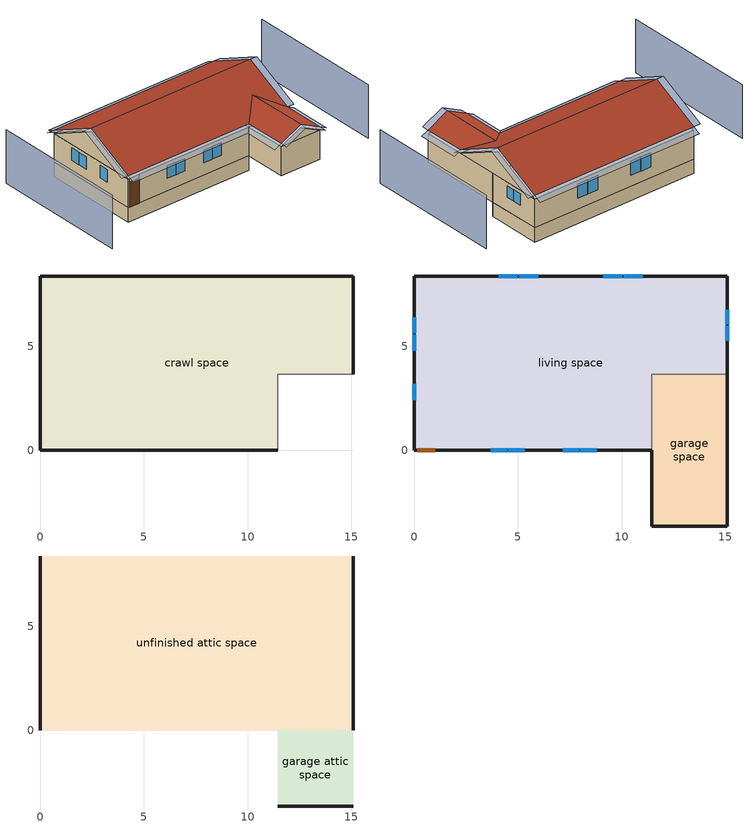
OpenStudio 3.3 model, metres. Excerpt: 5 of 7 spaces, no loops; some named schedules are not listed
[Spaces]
crawl space
 floor foundation (FloorFndGrndCS): 0,0 0,8.39 15.1,8.39 15.1,3.66 11.45,3.66 11.45,0 z-1.22
 wall foundation (WallFndGrndCS): 15.1,3.66 15.1,8.39 0,8.39 0,0 11.45,0 z-1.22:0
 wall adiabatic (WallFndGrndCS): 11.45,0 11.45,3.66 15.1,3.66 z-1.22:0
garage space
 floor foundation (FloorFndGrndUnfinSlab): 11.45,-3.66 11.45,3.66 15.1,3.66 15.1,-3.66 z0
 wall outside (WallExtUninsUnfin): 11.45,0 11.45,-3.66 15.1,-3.66 15.1,3.66 z0:2.44
 wall to living space (WallIntFinInsUnfin Reversed): 15.1,3.66 11.45,3.66 11.45,0 z0:2.44
living space
 floor to crawl space (FloorCSInsFin Reversed): 0,0 0,8.39 15.1,8.39 15.1,3.66 11.45,3.66 11.45,0 z0
 wall outside (WallExtInsFin): 15.1,3.66 15.1,8.39 0,8.39 0,0 0.13,0 1.05,0 11.45,0 z0:2.44
 window (WindowConstruction): 3.69,0 4.48,0 / 4.54,0 5.34,0 / 7.16,0 7.95,0 / 8.01,0 8.8,0 z1.08:2.13; 11.01,8.39 10.1,8.39 / 10.04,8.39 9.13,8.39 / 5.98,8.39 5.06,8.39 / 5,8.39 4.09,8.39 z0.92:2.13; 0,6.41 0,5.62 / 0,5.56 0,4.78 / 0,3.19 0,2.41 z1.09:2.13; 15.1,5.27 15.1,5.99 / 15.1,6.05 15.1,6.78 z1.17:2.13
 door (Door): 0.15,0 1.02,0 z0:2.13
unfinished attic space
 floor to garage space (FloorUnfinUninsUnfin): 15.1,3.66 15.1,0 11.45,0 11.45,3.66 z2.44
 floor to living space (FloorFinInsUnfinAttic): 15.1,8.39 15.1,3.66 11.45,3.66 11.45,0 0,0 0,8.39 z2.44
 wall outside (WallExtUninsUnfin): 0,4.2,4.54 0,8.39,2.44 0,0,2.44; 15.1,4.2,4.54 15.1,0,2.44 15.1,8.39,2.44
 roof outside (RoofUnfinInsExt): 0,4.2,4.84 15.1,4.2,4.84 15.1,8.39,2.74 0,8.39,2.74; 15.1,4.2,4.84 0,4.2,4.84 0,0,2.74 11.45,0,2.74 13.27,1.83,3.66 15.1,0,2.74
garage attic space
 floor to garage space (FloorUnfinUninsUnfin): 11.45,-3.66 11.45,0 15.1,0 15.1,-3.66 z2.44
 wall outside (WallExtUninsUnfin): 11.45,-3.66,2.44 15.1,-3.66,2.44 13.27,-3.66,3.35
 roof outside (RoofUnfinUninsExt 1): 11.45,0,2.74 11.45,-3.66,2.74 13.27,-3.66,3.66 13.27,1.83,3.66; 15.1,0,2.74 13.27,1.83,3.66 13.27,-3.66,3.66 15.1,-3.66,2.74
shading: -4.57,8.39 -4.57,-3.66 / 19.67,-3.66 19.67,8.39 z0:4.54; 15.1,6.05 15.1,6.78 / 15.1,5.27 15.1,5.99 z1.17:2.13; 0,5.56 0,4.78 / 0,6.41 0,5.62 / 0,3.19 0,2.41 z1.09:2.13; 5,8.39 4.09,8.39 / 5.98,8.39 5.06,8.39 / 10.04,8.39 9.13,8.39 / 11.01,8.39 10.1,8.39 z0.92:2.13; 3.69,0 4.48,0 / 4.54,0 5.34,0 / 7.16,0 7.95,0 / 8.01,0 8.8,0 z1.08:2.13; 15.71,-3.66,2.44 15.71,0,2.44 15.1,0,2.74 15.1,-3.66,2.74; 13.27,-4.27,3.66 15.1,-4.27,2.74 15.1,-3.66,2.74 13.27,-3.66,3.66; 10.84,0,2.44 10.84,-3.66,2.44 11.45,-3.66,2.74 11.45,0,2.74; 11.45,-4.27,2.74 13.27,-4.27,3.66 13.27,-3.66,3.66 11.45,-3.66,2.74; -0.61,8.39,2.74 -0.61,4.2,4.84 0,4.2,4.84 0,8.39,2.74; 15.71,4.2,4.84 15.71,8.39,2.74 15.1,8.39,2.74 15.1,4.2,4.84; 15.1,9,2.44 0,9,2.44 0,8.39,2.74 15.1,8.39,2.74; 15.71,0,2.74 15.71,4.2,4.84 15.1,4.2,4.84 15.1,0,2.74; -0.61,4.2,4.84 -0.61,0,2.74 0,0,2.74 0,4.2,4.84; 0,-0.61,2.44 11.45,-0.61,2.44 11.45,0,2.74 0,0,2.74
[Building]
Building 1: North Axis {deg}=315; Standards Number of Stories=1; Standards Number of Above Ground Stories=1; Standards Building Type=singlefamilydetached; Standards Number of Living Units=1
[Site]
Denver-Aurora-Buckley AFB: Latitude {deg}=39.72; Longitude {deg}=-104.75; Time Zone {hr}=-7; Elevation {m}=1726; Terrain=Suburbs
[ClimateZones]
Climate Zone Institution Name 1=Building America; Climate Zone Document Year 1=0; Climate Zone Value 1=Cold; Climate Zone Institution Name 2=ASHRAE; Climate Zone Document Name 2=ANSI/ASHRAE Standard 169; Climate Zone Document Year 2=2006; Climate Zone Institution Name 3=CEC; Climate Zone Document Name 3=California Climate Zone Descriptions; Climate Zone Document Year 3=1995
[Site:WaterMainsTemperature]
Calculation Method=Correlation; Annual Average Outdoor Air Temperature {C}=9.93506; Maximum Difference In Monthly Average Outdoor Air Temperatures {deltaC}=27.6077
[Site:GroundTemperature:Deep]
9.93506, 9.93506, 9.93506, 9.93506, 9.93506, 9.93506, 9.93506, 9.93506, 9.93506, 9.93506, 9.93506, 9.93506
[Material] Roughness=Rough
Name | Thickness {m} | Conductivity {W/m-K} | Density {kg/m3} | Specific Heat {J/kg-K} | Thermal Absorptance | Solar Absorptance | Visible Absorptance
Drywall 0.5 in. | 0.0127 | 0.160291 | 801 | 837.4 | 0.9 | 0.5 | 0.1
FloorUATrussandIns | 0.0889 | 0.0555643 | 50.7834 | 1165.1 | 0.9 | 0.5 | 0.9
FloorUAAdditionalCeilingIns | 0.266954 | 0.0531827 | 16.02 | 1046.75
Asphalt Shingles, Medium | 0.009525 | 0.162714 | 1121.4 | 1465.45 | 0.91 | 0.85 | 0.85
RoofSheathing | 0.01905 | 0.115458 | 512.64 | 1214.23 | 0.82 | 0.3 | 0.3
RoofUARoofIns | 0.18415 | 8.02397 | 37.0049 | 1207.88 | 0.91 | 0.85 | 0.91
RoofStudAndAirRoof | 0.0889 | 4.72679 | 37.0049 | 1207.88 | 0.91 | 0.85 | 0.91
Wood, Medium/Dark | 0.0254 | 0.102417 | 544.68 | 1172.36 | 0.92 | 0.75 | 0.75
WallSheathing | 0.0127 | 0.115458 | 512.64 | 1214.23 | 0.82 | 0.3 | 0.3
WallCMU | 0.1524 | 0.510944 | 1001.12 | 852.065 | 0.92 | 0.75 | 0.92
WallFurring | 0.0508 | 0.0453207 | 110.334 | 1154.52 | 0.92 | 0.75 | 0.92
WallCMU 1 | 0.1524 | 0.513384 | 1001.12 | 852.065 | 0.82 | 0.3 | 0.82
WallFurring 1 | 0.0508 | 0.0455371 | 110.334 | 1154.52 | 0.82 | 0.3 | 0.82
WallStudAndCavity | 0.0889 | 0.384544 | 83.0341 | 1211.67 | 0.92 | 0.75 | 0.92
WallStudAndCavity 1 | 0.0889 | 0.397942 | 83.0341 | 1211.67 | 0.82 | 0.3 | 0.3
res furniture material garage space | 0.1524 | 0.115458 | 640.8 | 1214.23 | 0.9 | 0.6 | 0.1
Concrete 8.0 in.; FootingMaterial | 0.2032 | 1.803125 | 2242.8 | 837.4 | 0.9
Concrete 4.0 in. | 0.1016 | 1.803125 | 2242.8 | 837.4 | 0.9
FloorIns | 0.23495 | 2.59817 | 67.691 | 1210.98 | 0.82 | 0.3 | 0.3
Wood Floor | 0.015875 | 0.115458 | 544.68 | 1214.23
Floor Covering | 0.0127 | 0.0433444 | 54.468 | 1339.84 | 0.9 | 0.9
FloorFinStudAndAirFloor | 0.1397 | 0.606274 | 67.691 | 1210.98 | 0.82 | 0.3 | 0.3
DoorMaterial | 0.04445 | 0.0612267 | 512.64 | 1214.23 | 0.82 | 0.3 | 0.3
[Construction]
FloorFinInsUnfinAttic: Drywall 0.5 in., FloorUATrussandIns, FloorUAAdditionalCeilingIns
RoofUnfinInsExt: Asphalt Shingles, Medium, RoofSheathing, RoofUARoofIns
RoofUnfinUninsExt 1: Asphalt Shingles, Medium, RoofSheathing, RoofStudAndAirRoof
WallExtInsFin: Wood, Medium/Dark, WallSheathing, WallCMU, WallFurring, Drywall 0.5 in.
WallIntFinInsUnfin Reversed: WallFurring 1, WallCMU 1, WallSheathing
WallExtUninsUnfin: Wood, Medium/Dark, WallSheathing, WallStudAndCavity
WallIntFinUninsFin: WallStudAndCavity 1, Drywall 0.5 in.
res furniture construction garage space; res furniture construction living space: res furniture material garage space
WallFndGrndCS: Concrete 8.0 in.
FloorFndGrndCS; FloorFndGrndUnfinSlab: Concrete 4.0 in.
FloorCSInsFin Reversed: Floor Covering, Wood Floor, RoofSheathing, FloorIns
FootingConstruction: FootingMaterial
FloorUnfinUninsUnfin: FloorFinStudAndAirFloor, RoofSheathing
WindowConstruction: WindowMaterial
Door: DoorMaterial
[WindowMaterial:SimpleGlazingSystem]
WindowMaterial: U-Factor {W/m2-K}=2.15764; Solar Heat Gain Coefficient=0.44
[ThermalZone] Use Ideal Air Loads=No
living zone: Thermostat=living zone temperature setpoint
garage zone; unfinished attic zone; crawl zone: 
res ds res fur gas asys ret air zone; res ds res ac asys ret air zone: Volume {m3}=0.25
[Sizing:Zone] Zone Cooling Design Supply Air Temperature Input Method=SupplyAirTemperature; Zone Cooling Design Supply Air Temperature {C}=14; Zone Cooling Design Supply Air Temperature Difference {deltaC}=11.11; Zone Heating Design Supply Air Temperature Input Method=SupplyAirTemperature; Zone Heating Design Supply Air Temperature {C}=40; Zone Heating Design Supply Air Temperature Difference {deltaC}=11.11; Zone Cooling Design Supply Air Humidity Ratio {kg-H2O/kg-air}=0.0085; Zone Heating Design Supply Air Humidity Ratio {kg-H2O/kg-air}=0.008; Cooling Design Air Flow Method=DesignDay; Heating Design Air Flow Method=DesignDay; Account for Dedicated Outdoor Air System=No; Dedicated Outdoor Air System Control Strategy=NeutralSupplyAir; Dedicated Outdoor Air Low Setpoint Temperature for Design {C}=autosize; Dedicated Outdoor Air High Setpoint Temperature for Design {C}=autosize
garage zone; unfinished attic zone; crawl zone; res ds res fur gas asys ret air zone; res ds res ac asys ret air zone
[Space]
Name | Space Type | Thermal Zone | Building Unit
garage space | Space Type 1 | garage zone
living space | Space Type 2 | living zone | unit 1
unfinished attic space | Space Type 3 | unfinished attic zone
crawl space | Space Type 4 | crawl zone
garage attic space | Space Type 5 | garage zone
res ds res fur gas asys ret air space |  | res ds res fur gas asys ret air zone
res ds res ac asys ret air space |  | res ds res ac asys ret air zone
[SpaceType]
Name | Standards Space Type
Space Type 1 | garage
Space Type 2 | living
Space Type 3 | unfinished attic
Space Type 4 | crawlspace
Space Type 5 | garage attic
[BuildingUnit]
unit 1: Building Unit Type=Residential
[External:File]
schedules.csv: File=schedules.csv
[People:Definition]
res occupants|living space: Number of People Calculation Method=People; Number of People {people}=1; Fraction Radiant=0.319734; Sensible Heat Fraction=0.573; Carbon Dioxide Generation Rate {m3/s-W}=0; Enable ASHRAE 55 Comfort Warnings=No; Mean Radiant Temperature Calculation Type=ZoneAveraged
[People]
res occupants|living space: People Definition=res occupants|living space; Space or SpaceType=living space; Number of People Schedule=occupants; Activity Level Schedule=res occupants activity schedule; Multiplier=1
[InternalMass:Definition] Design Level Calculation Method=SurfaceArea
Name | Construction | Surface Area {m2}
living space Partition | WallIntFinUninsFin | 113.342
res furniture mass garage space | res furniture construction garage space | 2.67561
res furniture mass living space | res furniture construction living space | 45.3367
[InternalMass] Multiplier=1
Name | Internal Mass Definition | Space or SpaceType
living space Partition | living space Partition | living space
res furniture mass garage space | res furniture mass garage space | garage space
res furniture mass living space | res furniture mass living space | living space
[Foundation:Kiva] Wall Height Above Grade {m}=0.2032; Wall Depth Below Slab {m}=0.2032
Name | Footing Wall Construction
Foundation Kiva 1
Foundation Kiva 2 | FootingConstruction
[Foundation:Kiva:Settings]
Soil Conductivity {W/m-K}=1.731; Soil Density {kg/m3}=1842.3; Soil Specific Heat {J/kg-K}=418.7; Ground Solar Absorptivity=0.9; Ground Thermal Absorptivity=0.9; Ground Surface Roughness {m}=0.03; Far-Field Width {m}=40; Deep-Ground Boundary Condition=ZeroFlux; Deep-Ground Depth {m}=40; Minimum Cell Dimension {m}=0.02; Maximum Cell Growth Coefficient=1.5; Simulation Timestep=Hourly
[SurfaceProperty:ExposedFoundationPerimeter] Exposed Perimeter Calculation Method=TotalExposedPerimeter
Name | Total Exposed Perimeter {m}
Surface 20 | 39.6714
Surface 1 | 14.6304
[WaterUse:Equipment:Definition]
Name | Peak Flow Rate {m3/s} | Target Temperature Schedule
res shower | 0.000105491 | fixtures temperature schedule
res sink | 5.68398e-05 | fixtures temperature schedule
res bath | 0.000283415 | fixtures temperature schedule
res shower dist; res sink dist; res bath dist | 0 | fixtures temperature schedule
res cw | 2.42358e-05 | res cw temperature schedule
res dw | 1.13999e-05 | res dw temperature schedule
[WaterUse:Equipment] Space=living space
Name | Water Use Equipment Definition | Flow Rate Fraction Schedule
res shower | res shower | showers
res sink | res sink | sinks
res bath | res bath | baths
res shower dist | res shower dist | showers
res sink dist | res sink dist | sinks
res bath dist | res bath dist | baths
res cw | res cw | clothes_washer
res dw | res dw | dishwasher
[OtherEquipment:Definition] Design Level Calculation Method=EquipmentLevel
Name | Design Level {W} | Fraction Latent | Fraction Radiant | Fraction Lost
res shower | 3032.74 | 0.486891 | 0 | 0
res sink | 570.38 | 0.311263 | 0 | 0
res bath | 4176.03 | 0 | 0 | 0
res hot water distribution | 4162.62 | 0 | 0 | 0
res cd gas | 7514.49 | 0.05 | 0.06 | 0.85
res ds res fur gas asys SupSLkToLvEq; res ds res fur gas asys SupLatLkToLvEq; res ds res fur gas asys SupDCnToLvEq; res ds res fur gas asys SupDCnToAhEq; res ds res fur gas asys RetDCnToPlEq; res ds res fur gas asys RetDCnToAhEquip; res ds res fur gas asys SupSLkToAhEq; res ds res fur gas asys SupLatLkToAhEq; res ds res fur gas asys RetSLkEq; res ds res fur gas asys RetLatLkEq; res ds res ac asys SupSLkToLvEq; res ds res ac asys SupLatLkToLvEq; res ds res ac asys SupDCnToLvEq; res ds res ac asys SupDCnToAhEq; res ds res ac asys RetDCnToPlEq; res ds res ac asys RetDCnToAhEquip; res ds res ac asys SupSLkToAhEq; res ds res ac asys SupLatLkToAhEq; res ds res ac asys RetSLkEq; res ds res ac asys RetLatLkEq | 0
[OtherEquipment]
Name | Other Equipment Definition | Space or SpaceType | Schedule | Fuel Type
res shower | res shower | living space | showers
res sink | res sink | living space | sinks
res bath | res bath | living space | baths
res hot water distribution | res hot water distribution | living space | showers
res cd gas | res cd gas | living space | clothes_dryer | NaturalGas
res ds res fur gas asys SupSLkToLvEq | res ds res fur gas asys SupSLkToLvEq | living space | Always On Discrete | None
res ds res fur gas asys SupLatLkToLvEq | res ds res fur gas asys SupLatLkToLvEq | living space | Always On Discrete | None
res ds res fur gas asys SupDCnToLvEq | res ds res fur gas asys SupDCnToLvEq | living space | Always On Discrete | None
res ds res fur gas asys SupDCnToAhEq | res ds res fur gas asys SupDCnToAhEq | crawl space | Always On Discrete | None
res ds res fur gas asys RetDCnToPlEq | res ds res fur gas asys RetDCnToPlEq | res ds res fur gas asys ret air space | Always On Discrete | None
res ds res fur gas asys RetDCnToAhEquip | res ds res fur gas asys RetDCnToAhEquip | crawl space | Always On Discrete | None
res ds res fur gas asys SupSLkToAhEq | res ds res fur gas asys SupSLkToAhEq | crawl space | Always On Discrete | None
res ds res fur gas asys SupLatLkToAhEq | res ds res fur gas asys SupLatLkToAhEq | crawl space | Always On Discrete | None
res ds res fur gas asys RetSLkEq | res ds res fur gas asys RetSLkEq | res ds res fur gas asys ret air space | Always On Discrete | None
res ds res fur gas asys RetLatLkEq | res ds res fur gas asys RetLatLkEq | res ds res fur gas asys ret air space | Always On Discrete | None
res ds res ac asys SupSLkToLvEq | res ds res ac asys SupSLkToLvEq | living space | Always On Discrete | None
res ds res ac asys SupLatLkToLvEq | res ds res ac asys SupLatLkToLvEq | living space | Always On Discrete | None
res ds res ac asys SupDCnToLvEq | res ds res ac asys SupDCnToLvEq | living space | Always On Discrete | None
res ds res ac asys SupDCnToAhEq | res ds res ac asys SupDCnToAhEq | crawl space | Always On Discrete | None
res ds res ac asys RetDCnToPlEq | res ds res ac asys RetDCnToPlEq | res ds res ac asys ret air space | Always On Discrete | None
res ds res ac asys RetDCnToAhEquip | res ds res ac asys RetDCnToAhEquip | crawl space | Always On Discrete | None
res ds res ac asys SupSLkToAhEq | res ds res ac asys SupSLkToAhEq | crawl space | Always On Discrete | None
res ds res ac asys SupLatLkToAhEq | res ds res ac asys SupLatLkToAhEq | crawl space | Always On Discrete | None
res ds res ac asys RetSLkEq | res ds res ac asys RetSLkEq | res ds res ac asys ret air space | Always On Discrete | None
res ds res ac asys RetLatLkEq | res ds res ac asys RetLatLkEq | res ds res ac asys ret air space | Always On Discrete | None
[EnergyManagementSystem:Sensor]
Name | Output Variable or Output Meter Index Key | Output Variable or Output Meter
res_shower_vol | res shower | Water Use Equipment Hot Water Volume
res_shower_mixsp | fixtures temperature schedule | Schedule Value
res_nv_pb_s |  | Site Outdoor Air Barometric Pressure
res_af_vw_s |  | Site Wind Speed
res_nv_wt_s |  | Site Outdoor Air Humidity Ratio
res_nv_1_nva_s | res nv_1 avail schedule | Schedule Value
res_nv_1_sp_s | res nv_1 temp schedule | Schedule Value
res_ds_res_fur_gas_asys_ah_mfr_s | Node 26 | System Node Mass Flow Rate
res_ds_res_fur_gas_asys_ah_vfr_s | Node 26 | System Node Current Density Volume Flow Rate
res_ds_res_fur_gas_asys_ah_tt_s | Node 26 | System Node Temperature
res_ds_res_fur_gas_asys_ra_t_s | Node 29 | System Node Temperature
res_ds_res_fur_gas_asys_ah_wt_s | Node 26 | System Node Humidity Ratio
res_ds_res_fur_gas_asys_ra_w_s | Node 29 | System Node Humidity Ratio
res_ds_res_fur_gas_asys_ah_t_s; res_ds_res_ac_asys_ah_t_s | crawl zone | Zone Air Temperature
res_ds_res_fur_gas_asys_ah_w_s; res_ds_res_ac_asys_ah_w_s | crawl zone | Zone Mean Air Humidity Ratio
res_ds_res_ac_asys_ah_mfr_s | Node 19 | System Node Mass Flow Rate
res_ds_res_ac_asys_ah_vfr_s | Node 19 | System Node Current Density Volume Flow Rate
res_ds_res_ac_asys_ah_tt_s | Node 19 | System Node Temperature
res_ds_res_ac_asys_ra_t_s | Node 22 | System Node Temperature
res_ds_res_ac_asys_ah_wt_s | Node 19 | System Node Humidity Ratio
res_ds_res_ac_asys_ra_w_s | Node 22 | System Node Humidity Ratio
res_infil_1_range_sch_s | res mv_1 range exhaust schedule | Schedule Value
res_infil_1_bath_sch_s | res mv_1 bath exhaust schedule | Schedule Value
res_infil_1_dryer_sch_s | clothes_dryer_exhaust | Schedule Value
res_infil_1_wh_sch_s | Always On Discrete | Schedule Value
[EnergyManagementSystem:Program]
res_shower_sag: If res_shower_vol > 0; Set ShowerTime=SystemTimeStep; Else; Set ShowerTime=0; EndIf; If (res_shower_vol > 0) && (res_shower_mixsp > res_shower_tout); Set ShowerSag=SystemTimeStep; Set ShowerE=res_shower_vol*4141170*(res_shower_mixsp-res_shower_tout); Else; Set ShowerSag=0; Set ShowerE=0; EndIf
res_nv_1_program: Set Tdiff = res_af_1_tin_s-res_af_1_tt_s; Set dT = (@Abs Tdiff); Set pt = (@RhFnTdbWPb res_af_1_tt_s res_nv_wt_s res_nv_pb_s); Set NVA = 4596.833461283603; Set Cs = 8.963020389461627e-05; Set Cw = 6.158219665777789e-05; Set MNV = 1.5354023485439978; Set MHR = 0.0115; Set MRH = 0.7; Set temp1 = (res_nv_1_nva_s*NVA); Set SGNV = temp1*((((Cs*dT)+(Cw*(res_af_vw_s^2)))^0.5)/1000); If (res_nv_wt_s<MHR) && (pt<MRH) && (res_af_1_tin_s>res_nv_1_sp_s); Set temp2 = (res_af_1_tin_s-res_nv_1_sp_s); Set NVadj1 = temp2/(res_af_1_tin_s-res_af_1_tt_s); Set NVadj2 = (@Min NVadj1 1); Set NVadj3 = (@Max NVadj2 0); Set NVadj = SGNV*NVadj3; Set res_nv_1_flow_act = (@Min NVadj MNV); Else; Set res_nv_1_flow_act = 0; EndIf
res_ds_res_fur_gas_asys_program: Set res_ds_res_fur_gas_asys_AhMfr = res_ds_res_fur_gas_asys_ah_mfr_s; Set res_ds_res_fur_gas_asys_FanRtf = res_ds_res_fur_gas_asys_fan_rtf_s; Set res_ds_res_fur_gas_asys_AhVfr = res_ds_res_fur_gas_asys_ah_vfr_s; Set res_ds_res_fur_gas_asys_AhTt = res_ds_res_fur_gas_asys_ah_tt_s; Set res_ds_res_fur_gas_asys_AhWt = res_ds_res_fur_gas_asys_ah_wt_s; Set res_ds_res_fur_gas_asys_RaT = res_ds_res_fur_gas_asys_ra_t_s; Set res_ds_res_fur_gas_asys_RaW = res_ds_res_fur_gas_asys_ra_w_s; Set res_ds_res_fur_gas_asys_AhT = res_ds_res_fur_gas_asys_ah_t_s; Set res_ds_res_fur_gas_asys_AhW = res_ds_res_fur_gas_asys_ah_w_s; Run res_ds_res_fur_gas_asys_lk_subrout; Set res_ds_res_fur_gas_asys_SupSLkToLvEq_act = res_ds_res_fur_gas_asys_SupSLkToLv; Set res_ds_res_fur_gas_asys_SupLatLkToLvEq_act = res_ds_res_fur_gas_asys_SupLatLkToLv; Set res_ds_res_fur_gas_asys_SupDCnToLvEq_act = res_ds_res_fur_gas_asys_SupDCnToLv; Set res_ds_res_fur_gas_asys_SupDCnToAhEq_act = res_ds_res_fur_gas_asys_SupDCnToAh; Set res_ds_res_fur_gas_asys_SupSLkToAhEq_act = res_ds_res_fur_gas_asys_SupSLkToAh; Set res_ds_res_fur_gas_asys_SupLatLkToAhEq_act = res_ds_res_fur_gas_asys_SupLatLkToAh; Set res_ds_res_fur_gas_asys_RetSLkEq_act = res_ds_res_fur_gas_asys_RetSLk; Set res_ds_res_fur_gas_asys_RetLatLkEq_act = res_ds_res_fur_gas_asys_RetLatLk; Set res_ds_res_fur_gas_asys_RetDCnToPlEq_act = res_ds_res_fur_gas_asys_RetDCnToPl; Set res_ds_res_fur_gas_asys_RetDCnToAhEquip_act = res_ds_res_fur_gas_asys_RetDCnToAh; Set res_ds_res_fur_gas_asys_AhToLivMix_act = res_ds_res_fur_gas_asys_AhToLiv; Set res_ds_res_fur_gas_asys_LivToAhMix_act = res_ds_res_fur_gas_asys_LivToAh
res_ds_res_ac_asys_program: Set res_ds_res_ac_asys_AhMfr = res_ds_res_ac_asys_ah_mfr_s; Set res_ds_res_ac_asys_FanRtf = res_ds_res_ac_asys_fan_rtf_s; Set res_ds_res_ac_asys_AhVfr = res_ds_res_ac_asys_ah_vfr_s; Set res_ds_res_ac_asys_AhTt = res_ds_res_ac_asys_ah_tt_s; Set res_ds_res_ac_asys_AhWt = res_ds_res_ac_asys_ah_wt_s; Set res_ds_res_ac_asys_RaT = res_ds_res_ac_asys_ra_t_s; Set res_ds_res_ac_asys_RaW = res_ds_res_ac_asys_ra_w_s; Set res_ds_res_ac_asys_AhT = res_ds_res_ac_asys_ah_t_s; Set res_ds_res_ac_asys_AhW = res_ds_res_ac_asys_ah_w_s; Run res_ds_res_ac_asys_lk_subrout; Set res_ds_res_ac_asys_SupSLkToLvEq_act = res_ds_res_ac_asys_SupSLkToLv; Set res_ds_res_ac_asys_SupLatLkToLvEq_act = res_ds_res_ac_asys_SupLatLkToLv; Set res_ds_res_ac_asys_SupDCnToLvEq_act = res_ds_res_ac_asys_SupDCnToLv; Set res_ds_res_ac_asys_SupDCnToAhEq_act = res_ds_res_ac_asys_SupDCnToAh; Set res_ds_res_ac_asys_SupSLkToAhEq_act = res_ds_res_ac_asys_SupSLkToAh; Set res_ds_res_ac_asys_SupLatLkToAhEq_act = res_ds_res_ac_asys_SupLatLkToAh; Set res_ds_res_ac_asys_RetSLkEq_act = res_ds_res_ac_asys_RetSLk; Set res_ds_res_ac_asys_RetLatLkEq_act = res_ds_res_ac_asys_RetLatLk; Set res_ds_res_ac_asys_RetDCnToPlEq_act = res_ds_res_ac_asys_RetDCnToPl; Set res_ds_res_ac_asys_RetDCnToAhEquip_act = res_ds_res_ac_asys_RetDCnToAh; Set res_ds_res_ac_asys_AhToLivMix_act = res_ds_res_ac_asys_AhToLiv; Set res_ds_res_ac_asys_LivToAhMix_act = res_ds_res_ac_asys_LivToAh
res_infil_1_program: Set p_m = 0.14; Set p_s = 0.22; Set s_m = 270; Set s_s = 370; Set z_m = 9.99744; Set z_s = 2.4384; Set f_t = (((s_m/z_m)^p_m)*((z_s/s_s)^p_s)); Set Tdiff = res_af_1_tin_s-res_af_1_tt_s; Set dT = @Abs Tdiff; Set c = 0.1196; Set Cs = 0.0555; Set Cw = 0.1015; Set n = 0.65; Set sft = (f_t*0.5); Set temp1 = ((c*Cw)*((sft*res_af_vw_s)^(2*n)))^2; Set Qn = (((c*Cs*(dT^n))^2)+temp1)^0.5; Set Tdiff = res_af_1_tin_s-res_af_1_tt_s; Set QWHV = res_infil_1_wh_sch_s*0.0; Set Qrange = res_infil_1_range_sch_s*0.0472; Set Qdryer = res_infil_1_dryer_sch_s*0.0472; Set Qbath = res_infil_1_bath_sch_s*0.0472; Set QductsOut = 0; Set QductsIn = 0; Set QductsOut = QductsOut+res_ds_res_fur_gas_asys_lk_ret_fan_equiv; Set QductsIn = QductsIn+res_ds_res_fur_gas_asys_lk_sup_fan_equiv; Set QductsOut = QductsOut+res_ds_res_ac_asys_lk_ret_fan_equiv; Set QductsIn = QductsIn+res_ds_res_ac_asys_lk_sup_fan_equiv; Set Qout = Qrange+Qbath+Qdryer+QductsOut; Set Qin = QWHV+QductsIn; Set faneff_wh = 1; Set res_infil_1_house_fan_act = (QWHV*300)/faneff_wh*0; Set faneff_sp = 0.4719474432000001; Set res_infil_1_range_fan_act = (Qrange*300)/faneff_sp; Set res_infil_1_bath_fan_act = (Qbath*300)/faneff_sp; Set Qfan = (@Max Qout Qin); If Qfan > 0; Set Qavg = ((Qout + Qin) / 2.0); If ((@Abs (Qout - Qavg)) / Qavg) <= 0.1; Set phi = 1; Else; Set phi = (Qn / (Qn + Qfan)); EndIf; Set Qinf_adj = phi * Qn; Else; Set Qinf_adj = Qn; EndIf; Set res_infil_1_flow_act = Qfan + Qinf_adj
[EnergyManagementSystem:ProgramCallingManager]
res shower sag: EndOfSystemTimestepAfterHVACReporting; res_shower_sag
res af_1 program calling manager: BeginTimestepBeforePredictor; res_infil_1_program; res_nv_1_program
res ds res fur gas asys program calling manager: EndOfSystemTimestepAfterHVACReporting; res_ds_res_fur_gas_asys_program
res ds res ac asys program calling manager: EndOfSystemTimestepAfterHVACReporting; res_ds_res_ac_asys_program
[EnergyManagementSystem:OutputVariable] Type of Data in Variable=Summed; Update Frequency=SystemTimestep; EMS Program or Subroutine=res_shower_sag
Name | EMS Variable | Units
Unmet Shower Energy|unit 1 | ShowerE | J
Unmet Shower Time|unit 1 | ShowerSag | hr
Shower Draw Time|unit 1 | ShowerTime | hr
[ThermostatSetpoint:DualSetpoint]
living zone temperature setpoint: Heating Setpoint Temperature Schedule=res heating setpoint; Cooling Setpoint Temperature Schedule=res cooling setpoint
[ElectricEquipment:Definition] Design Level Calculation Method=EquipmentLevel
Name | Design Level {W} | Fraction Latent | Fraction Radiant | Fraction Lost
res ceil fan | 0 | 0 | 0.558 | 0
res refrig | 65.0889 | 0 | 0 | 0
res cw | 681.712 | 0 | 0.48 | 0.2
res cd electric | 565.607 | 0 | 0.6 | 0
res dw | 612.364 | 0.15 | 0.36 | 0.25
res range electric | 1771.31 | 0.3 | 0.24 | 0.3
res misc plug loads|living space | 716.368 | 0.021 | 0.558 | 0.049
res freezer | 47.9573 | 0 | 0 | 0
res infil_1 house fan; res infil_1 range fan; res infil_1 bath fan | 0 | 0 | 0 | 1
[ElectricEquipment]
Name | Electric Equipment Definition | Space or SpaceType | Schedule
res ceil fan | res ceil fan | living space | ceiling_fan
res refrig | res refrig | living space | res refrig schedule
res cw | res cw | living space | clothes_washer_power
res cd electric | res cd electric | living space | clothes_dryer
res dw | res dw | living space | dishwasher_power
res range electric | res range electric | living space | cooking_range
res misc plug loads|living space | res misc plug loads|living space | living space | plug_loads
res freezer | res freezer | garage space | res freezer schedule
res infil_1 house fan | res infil_1 house fan | living space | Always On Discrete
res infil_1 range fan | res infil_1 range fan | living space | Always On Discrete
res infil_1 bath fan | res infil_1 bath fan | living space | Always On Discrete
[Lights:Definition] Design Level Calculation Method=LightingLevel; Fraction Radiant=0.6; Fraction Visible=0.2; Return Air Fraction=0
Name | Lighting Level {W}
res lighting interior living space | 655.084
res lighting garage garage space | 24.4516
[Lights] Fraction Replaceable=1
Name | Lights Definition | Space or SpaceType | Schedule
res lighting interior living space | res lighting interior living space | living space | lighting_interior
res lighting garage garage space | res lighting garage garage space | garage space | lighting_garage
[Exterior:Lights:Definition]
res lighting exterior: Design Level {W}=39.3671
[Exterior:Lights]
res lighting exterior: Exterior Lights Definition=res lighting exterior; Schedule=lighting_exterior
[SpaceInfiltration:EffectiveLeakageArea] Schedule=Always On Discrete
Name | Space or SpaceType | Effective Air Leakage Area {cm2} | Stack Coefficient | Wind Coefficient
res infil|garage attic space | garage attic space | 314.515 | 0.000193601 | 5.36539e-05
res infil|garage space | garage space | 314.515 | 0.000193601 | 5.36539e-05
res infil|unfinished attic space | unfinished attic space | 4219.77 | 0.000166956 | 3.44341e-05
[SpaceInfiltration:DesignFlowRate] Schedule=Always On Discrete
Name | Space or SpaceType | Design Flow Rate Calculation Method | Air Changes per Hour {1/hr} | Constant Term Coefficient | Temperature Term Coefficient | Velocity Term Coefficient | Velocity Squared Term Coefficient | Design Flow Rate {m3/s}
res infil|crawl space | crawl space | AirChanges/Hour | 2 | 1 | 0 | 0 | 0
res nv_1 flow; res infil_1 flow | living space | Flow/Space |  |  |  |  |  | 0
[EnergyManagementSystem:Actuator]
Name | Actuated Component | Actuated Component Type | Actuated Component Control Type
res_nv_1_flow_act | res nv_1 flow | Zone Infiltration | Air Exchange Flow Rate
res_ds_res_fur_gas_asys_SupSLkToLvEq_act | res ds res fur gas asys SupSLkToLvEq | OtherEquipment | Power Level
res_ds_res_fur_gas_asys_SupLatLkToLvEq_act | res ds res fur gas asys SupLatLkToLvEq | OtherEquipment | Power Level
res_ds_res_fur_gas_asys_SupDCnToLvEq_act | res ds res fur gas asys SupDCnToLvEq | OtherEquipment | Power Level
res_ds_res_fur_gas_asys_SupDCnToAhEq_act | res ds res fur gas asys SupDCnToAhEq | OtherEquipment | Power Level
res_ds_res_fur_gas_asys_RetDCnToPlEq_act | res ds res fur gas asys RetDCnToPlEq | OtherEquipment | Power Level
res_ds_res_fur_gas_asys_RetDCnToAhEquip_act | res ds res fur gas asys RetDCnToAhEquip | OtherEquipment | Power Level
res_ds_res_fur_gas_asys_SupSLkToAhEq_act | res ds res fur gas asys SupSLkToAhEq | OtherEquipment | Power Level
res_ds_res_fur_gas_asys_SupLatLkToAhEq_act | res ds res fur gas asys SupLatLkToAhEq | OtherEquipment | Power Level
res_ds_res_fur_gas_asys_RetSLkEq_act | res ds res fur gas asys RetSLkEq | OtherEquipment | Power Level
res_ds_res_fur_gas_asys_RetLatLkEq_act | res ds res fur gas asys RetLatLkEq | OtherEquipment | Power Level
res_ds_res_fur_gas_asys_AhToLivMix_act | res ds res fur gas asys AhToLivMix | ZoneMixing | Air Exchange Flow Rate
res_ds_res_fur_gas_asys_LivToAhMix_act | res ds res fur gas asys LivToAhMix | ZoneMixing | Air Exchange Flow Rate
res_ds_res_ac_asys_SupSLkToLvEq_act | res ds res ac asys SupSLkToLvEq | OtherEquipment | Power Level
res_ds_res_ac_asys_SupLatLkToLvEq_act | res ds res ac asys SupLatLkToLvEq | OtherEquipment | Power Level
res_ds_res_ac_asys_SupDCnToLvEq_act | res ds res ac asys SupDCnToLvEq | OtherEquipment | Power Level
res_ds_res_ac_asys_SupDCnToAhEq_act | res ds res ac asys SupDCnToAhEq | OtherEquipment | Power Level
res_ds_res_ac_asys_RetDCnToPlEq_act | res ds res ac asys RetDCnToPlEq | OtherEquipment | Power Level
res_ds_res_ac_asys_RetDCnToAhEquip_act | res ds res ac asys RetDCnToAhEquip | OtherEquipment | Power Level
res_ds_res_ac_asys_SupSLkToAhEq_act | res ds res ac asys SupSLkToAhEq | OtherEquipment | Power Level
res_ds_res_ac_asys_SupLatLkToAhEq_act | res ds res ac asys SupLatLkToAhEq | OtherEquipment | Power Level
res_ds_res_ac_asys_RetSLkEq_act | res ds res ac asys RetSLkEq | OtherEquipment | Power Level
res_ds_res_ac_asys_RetLatLkEq_act | res ds res ac asys RetLatLkEq | OtherEquipment | Power Level
res_ds_res_ac_asys_AhToLivMix_act | res ds res ac asys AhToLivMix | ZoneMixing | Air Exchange Flow Rate
res_ds_res_ac_asys_LivToAhMix_act | res ds res ac asys LivToAhMix | ZoneMixing | Air Exchange Flow Rate
res_infil_1_house_fan_act | res infil_1 house fan | ElectricEquipment | Electricity Rate
res_infil_1_range_fan_act | res infil_1 range fan | ElectricEquipment | Electricity Rate
res_infil_1_bath_fan_act | res infil_1 bath fan | ElectricEquipment | Electricity Rate
res_infil_1_flow_act | res infil_1 flow | Zone Infiltration | Air Exchange Flow Rate
[AirLoopHVAC:ReturnPlenum]
Name | ThermalZone
res fur gas asys return plenum | res ds res fur gas asys ret air zone
res ac asys return plenum | res ds res ac asys ret air zone
[ZoneMixing] Schedule=Always On Continuous; Design Flow Rate Calculation Method=Flow/Zone; Design Flow Rate {m3/s}=0
Name | Zone | Source Zone
res ds res fur gas asys AhToLivMix; res ds res ac asys AhToLivMix | living zone | crawl zone
res ds res fur gas asys LivToAhMix; res ds res ac asys LivToAhMix | crawl zone | living zone
[EnergyManagementSystem:Subroutine]
res_ds_res_fur_gas_asys_lk_subrout: Set f_sup = 0.13326673326673327; Set f_ret = 0.06673326673326675; Set f_OA = 0.06653346653346652; Set oafrate = f_OA * res_ds_res_fur_gas_asys_AhVfr; Set suplkfrate = f_sup * res_ds_res_fur_gas_asys_AhVfr; Set retlkfrate = f_ret * res_ds_res_fur_gas_asys_AhVfr; Set res_ds_res_fur_gas_asys_AhToLiv = (@Abs (suplkfrate-retlkfrate-oafrate)); Set res_ds_res_fur_gas_asys_LivToAh = 0; Set res_ds_res_fur_gas_asys_lk_sup_fan_equiv = 0; Set res_ds_res_fur_gas_asys_lk_ret_fan_equiv = oafrate; If res_ds_res_fur_gas_asys_AhMfr>0; Set h_SA=(@HFnTdbW res_ds_res_fur_gas_asys_AhTt res_ds_res_fur_gas_asys_AhWt); Set h_AHZ=(@HFnTdbW res_ds_res_fur_gas_asys_AhT res_ds_res_fur_gas_asys_AhW); Set h_RA=(@HFnTdbW res_ds_res_fur_gas_asys_RaT res_ds_res_fur_gas_asys_RaW); Set h_fg=(@HfgAirFnWTdb res_ds_res_fur_gas_asys_AhWt res_ds_res_fur_gas_asys_AhTt); Set SALkQtot=f_sup*res_ds_res_fur_gas_asys_AhMfr*(h_RA-h_SA); Set temp1=h_fg*(res_ds_res_fur_gas_asys_RaW-res_ds_res_fur_gas_asys_AhWt); Set res_ds_res_fur_gas_asys_SupLatLkToLv = f_sup*res_ds_res_fur_gas_asys_AhMfr*temp1; Set res_ds_res_fur_gas_asys_SupSLkToLv = SALkQtot-res_ds_res_fur_gas_asys_SupLatLkToLv; Set eTm=(res_ds_res_fur_gas_asys_FanRtf/(res_ds_res_fur_gas_asys_AhMfr*1006.0))*102.211; Set eTm=0-eTm; Set temp4=res_ds_res_fur_gas_asys_AhT; Set tsup=temp4+((res_ds_res_fur_gas_asys_AhTt-res_ds_res_fur_gas_asys_AhT)*(@Exp eTm)); Set temp5=tsup-res_ds_res_fur_gas_asys_AhTt; Set res_ds_res_fur_gas_asys_SupDCnToLv = res_ds_res_fur_gas_asys_AhMfr*1006.0*temp5; Set res_ds_res_fur_gas_asys_SupDCnToAh = 0-res_ds_res_fur_gas_asys_SupDCnToLv; Set eTm=(res_ds_res_fur_gas_asys_FanRtf/(res_ds_res_fur_gas_asys_AhMfr*1006.0))*18.928; Set eTm=0-eTm; Set temp6=res_ds_res_fur_gas_asys_AhT; Set tret=temp6+((res_ds_res_fur_gas_asys_RaT-res_ds_res_fur_gas_asys_AhT)*(@Exp eTm)); Set temp7=tret-res_ds_res_fur_gas_asys_RaT; Set res_ds_res_fur_gas_asys_RetDCnToPl=res_ds_res_fur_gas_asys_AhMfr*1006.0*temp7; Set res_ds_res_fur_gas_asys_RetDCnToAh=0-res_ds_res_fur_gas_asys_RetDCnToPl; Set res_ds_res_fur_gas_asys_RetLatLk=0; Set temp2=(res_ds_res_fur_gas_asys_AhT-res_ds_res_fur_gas_asys_RaT); Set res_ds_res_fur_gas_asys_RetSLk=f_ret*res_ds_res_fur_gas_asys_AhMfr*1006.0*temp2; Set QtLkToAHZn=f_sup*res_ds_res_fur_gas_asys_AhMfr*(h_SA-h_AHZ); Set temp3=(res_ds_res_fur_gas_asys_AhWt-res_ds_res_fur_gas_asys_AhW); Set res_ds_res_fur_gas_asys_SupLatLkToAh=f_sup*res_ds_res_fur_gas_asys_AhMfr*h_fg; Set res_ds_res_fur_gas_asys_SupLatLkToAh=res_ds_res_fur_gas_asys_SupLatLkToAh*temp3; Set res_ds_res_fur_gas_asys_SupSLkToAh=QtLkToAHZn-res_ds_res_fur_gas_asys_SupLatLkToAh; Else; Set res_ds_res_fur_gas_asys_SupLatLkToLv=0; Set res_ds_res_fur_gas_asys_SupSLkToLv=0; Set res_ds_res_fur_gas_asys_SupDCnToLv=0; Set res_ds_res_fur_gas_asys_SupDCnToAh=0; Set res_ds_res_fur_gas_asys_RetDCnToPl=0; Set res_ds_res_fur_gas_asys_RetDCnToAh=0; Set res_ds_res_fur_gas_asys_RetLatLk=0; Set res_ds_res_fur_gas_asys_RetSLk=0; Set res_ds_res_fur_gas_asys_SupLatLkToAh=0; Set res_ds_res_fur_gas_asys_SupSLkToAh=0; EndIf
res_ds_res_ac_asys_lk_subrout: Set f_sup = 0.13326673326673327; Set f_ret = 0.06673326673326675; Set f_OA = 0.06653346653346652; Set oafrate = f_OA * res_ds_res_ac_asys_AhVfr; Set suplkfrate = f_sup * res_ds_res_ac_asys_AhVfr; Set retlkfrate = f_ret * res_ds_res_ac_asys_AhVfr; Set res_ds_res_ac_asys_AhToLiv = (@Abs (suplkfrate-retlkfrate-oafrate)); Set res_ds_res_ac_asys_LivToAh = 0; Set res_ds_res_ac_asys_lk_sup_fan_equiv = 0; Set res_ds_res_ac_asys_lk_ret_fan_equiv = oafrate; If res_ds_res_ac_asys_AhMfr>0; Set h_SA=(@HFnTdbW res_ds_res_ac_asys_AhTt res_ds_res_ac_asys_AhWt); Set h_AHZ=(@HFnTdbW res_ds_res_ac_asys_AhT res_ds_res_ac_asys_AhW); Set h_RA=(@HFnTdbW res_ds_res_ac_asys_RaT res_ds_res_ac_asys_RaW); Set h_fg=(@HfgAirFnWTdb res_ds_res_ac_asys_AhWt res_ds_res_ac_asys_AhTt); Set SALkQtot=f_sup*res_ds_res_ac_asys_AhMfr*(h_RA-h_SA); Set temp1=h_fg*(res_ds_res_ac_asys_RaW-res_ds_res_ac_asys_AhWt); Set res_ds_res_ac_asys_SupLatLkToLv = f_sup*res_ds_res_ac_asys_AhMfr*temp1; Set res_ds_res_ac_asys_SupSLkToLv = SALkQtot-res_ds_res_ac_asys_SupLatLkToLv; Set eTm=(res_ds_res_ac_asys_FanRtf/(res_ds_res_ac_asys_AhMfr*1006.0))*102.211; Set eTm=0-eTm; Set temp4=res_ds_res_ac_asys_AhT; Set tsup=temp4+((res_ds_res_ac_asys_AhTt-res_ds_res_ac_asys_AhT)*(@Exp eTm)); Set temp5=tsup-res_ds_res_ac_asys_AhTt; Set res_ds_res_ac_asys_SupDCnToLv = res_ds_res_ac_asys_AhMfr*1006.0*temp5; Set res_ds_res_ac_asys_SupDCnToAh = 0-res_ds_res_ac_asys_SupDCnToLv; Set eTm=(res_ds_res_ac_asys_FanRtf/(res_ds_res_ac_asys_AhMfr*1006.0))*18.928; Set eTm=0-eTm; Set temp6=res_ds_res_ac_asys_AhT; Set tret=temp6+((res_ds_res_ac_asys_RaT-res_ds_res_ac_asys_AhT)*(@Exp eTm)); Set temp7=tret-res_ds_res_ac_asys_RaT; Set res_ds_res_ac_asys_RetDCnToPl=res_ds_res_ac_asys_AhMfr*1006.0*temp7; Set res_ds_res_ac_asys_RetDCnToAh=0-res_ds_res_ac_asys_RetDCnToPl; Set res_ds_res_ac_asys_RetLatLk=0; Set temp2=(res_ds_res_ac_asys_AhT-res_ds_res_ac_asys_RaT); Set res_ds_res_ac_asys_RetSLk=f_ret*res_ds_res_ac_asys_AhMfr*1006.0*temp2; Set QtLkToAHZn=f_sup*res_ds_res_ac_asys_AhMfr*(h_SA-h_AHZ); Set temp3=(res_ds_res_ac_asys_AhWt-res_ds_res_ac_asys_AhW); Set res_ds_res_ac_asys_SupLatLkToAh=f_sup*res_ds_res_ac_asys_AhMfr*h_fg; Set res_ds_res_ac_asys_SupLatLkToAh=res_ds_res_ac_asys_SupLatLkToAh*temp3; Set res_ds_res_ac_asys_SupSLkToAh=QtLkToAHZn-res_ds_res_ac_asys_SupLatLkToAh; Else; Set res_ds_res_ac_asys_SupLatLkToLv=0; Set res_ds_res_ac_asys_SupSLkToLv=0; Set res_ds_res_ac_asys_SupDCnToLv=0; Set res_ds_res_ac_asys_SupDCnToAh=0; Set res_ds_res_ac_asys_RetDCnToPl=0; Set res_ds_res_ac_asys_RetDCnToAh=0; Set res_ds_res_ac_asys_RetLatLk=0; Set res_ds_res_ac_asys_RetSLk=0; Set res_ds_res_ac_asys_SupLatLkToAh=0; Set res_ds_res_ac_asys_SupSLkToAh=0; EndIf
[Schedule:File] External File=schedules.csv; Rows to Skip at Top=1; Number of Hours of Data=8760; Minutes per Item=15
Name | Column Number
occupants | 1
showers | 14
sinks | 15
baths | 13
ceiling_fan | 16
clothes_washer | 9
clothes_washer_power | 10
clothes_dryer | 11
dishwasher | 7
dishwasher_power | 8
cooking_range | 6
lighting_interior | 2
lighting_garage | 4
lighting_exterior | 3
plug_loads | 17
clothes_dryer_exhaust | 12
[Schedule:Constant]
Name | Value
res occupants activity schedule | 112.539
fixtures temperature schedule | 43.3333
Always On Discrete; Always On Continuous | 1
res cw temperature schedule; res dw temperature schedule | 52.666
[Schedule:Ruleset]
Name | Default Day Schedule | Summer Design Day Schedule | Winter Design Day Schedule
res heating setpoint | Schedule Day 6 | res heating setpoint summer design | res heating setpoint winter design
res cooling setpoint | Schedule Day 7 | res cooling setpoint summer design | res cooling setpoint winter design
res refrig schedule | Schedule Day 8 | res refrig schedule summer design | res refrig schedule winter design
res freezer schedule | Schedule Day 13 | res freezer schedule summer design | res freezer schedule winter design
res nv_1 temp schedule | Schedule Day 14
res nv_1 avail schedule | Schedule Day 15
res mv_1 range exhaust schedule | Schedule Day 18 | res mv_1 range exhaust schedule summer design | res mv_1 range exhaust schedule winter design
res mv_1 bath exhaust schedule | Schedule Day 19 | res mv_1 bath exhaust schedule summer design | res mv_1 bath exhaust schedule winter design
[Schedule:Day]
Schedule Day 6; Schedule Day 7; Schedule Day 8; res refrig schedule winter design; Schedule Day 13; res freezer schedule winter design; Schedule Day 14; Schedule Day 15: 24, 0, 0
res heating setpoint allday1; res heating setpoint allday2; res heating setpoint allday3; res heating setpoint allday4; res heating setpoint allday5; res heating setpoint allday6; res heating setpoint allday7; res heating setpoint allday8; res heating setpoint allday9; res heating setpoint allday10; res heating setpoint allday11; res heating setpoint allday12: 1, 0, 18.3333, 10, 0, 16.6667, 24, 0, 18.3333
res heating setpoint winter design; res cooling setpoint winter design: 24, 0, 21.1111
res heating setpoint summer design; res cooling setpoint summer design: 24, 0, 23.8889
res cooling setpoint allday1; res cooling setpoint allday2; res cooling setpoint allday3; res cooling setpoint allday4; res cooling setpoint allday5; res cooling setpoint allday9; res cooling setpoint allday10; res cooling setpoint allday11; res cooling setpoint allday12: 24, 0, 22.2222
res cooling setpoint allday6; res cooling setpoint allday7; res cooling setpoint allday8: 1, 0, 22.2222, 2, 0, 22.2222, 3, 0, 22.2222, 4, 0, 22.2222, 5, 0, 22.2222, 6, 0, 22.2222, 7, 0, 22.2222, 8, 0, 22.2222, 9, 0, 22.2222, 10, 0, 22.2222, 11, 0, 22.2222, 12, 0, 22.2222, 13, 0, 22.2222, 14, 0, 22.2222, 15, 0, 22.2222, 16, 0, 22.2222, 17, 0, 22.2222, 18, 0, 22.2222, 19, 0, 22.2222, 20, 0, 22.2222, 21, 0, 22.2222, 22, 0, 22.2222, 23, 0, 22.2222, 24, 0, 22.2222
res refrig schedule allday1; res refrig schedule allday12; res freezer schedule allday1; res freezer schedule allday12: 1, 0, 0.610949, 2, 0, 0.595675, 3, 0, 0.580401, 4, 0, 0.565128, 6, 0, 0.549854, 7, 0, 0.580401, 8, 0, 0.610949, 10, 0, 0.626223, 12, 0, 0.610949, 15, 0, 0.641496, 16, 0, 0.626223, 17, 0, 0.672044, 18, 0, 0.733139, 19, 0, 0.763686, 20, 0, 0.733139, 21, 0, 0.717865, 22, 0, 0.702591, 23, 0, 0.672044, 24, 0, 0.626223
res refrig schedule allday2; res freezer schedule allday2: 1, 0, 0.609489, 2, 0, 0.594252, 3, 0, 0.579015, 4, 0, 0.563777, 6, 0, 0.54854, 7, 0, 0.579015, 8, 0, 0.609489, 10, 0, 0.624726, 12, 0, 0.609489, 15, 0, 0.639964, 16, 0, 0.624726, 17, 0, 0.670438, 18, 0, 0.731387, 19, 0, 0.761861, 20, 0, 0.731387, 21, 0, 0.71615, 22, 0, 0.700912, 23, 0, 0.670438, 24, 0, 0.624726
res refrig schedule allday3; res refrig schedule allday4; res refrig schedule allday5; res freezer schedule allday3; res freezer schedule allday4; res freezer schedule allday5: 1, 0, 0.791241, 2, 0, 0.77146, 3, 0, 0.751679, 4, 0, 0.731898, 6, 0, 0.712117, 7, 0, 0.751679, 8, 0, 0.791241, 10, 0, 0.811022, 12, 0, 0.791241, 15, 0, 0.830803, 16, 0, 0.811022, 17, 0, 0.870365, 18, 0, 0.949489, 19, 0, 0.989051, 20, 0, 0.949489, 21, 0, 0.929708, 22, 0, 0.909927, 23, 0, 0.870365, 24, 0, 0.811022
res refrig schedule allday6; res refrig schedule allday7; res refrig schedule allday8; res refrig schedule allday9; res freezer schedule allday6; res freezer schedule allday7; res freezer schedule allday8; res freezer schedule allday9: 1, 0, 0.8, 2, 0, 0.78, 3, 0, 0.76, 4, 0, 0.74, 6, 0, 0.72, 7, 0, 0.76, 8, 0, 0.8, 10, 0, 0.82, 12, 0, 0.8, 15, 0, 0.84, 16, 0, 0.82, 17, 0, 0.88, 18, 0, 0.96, 19, 0, 1, 20, 0, 0.96, 21, 0, 0.94, 22, 0, 0.92, 23, 0, 0.88, 24, 0, 0.82
res refrig schedule allday10; res freezer schedule allday10: 1, 0, 0.679562, 2, 0, 0.662573, 3, 0, 0.645584, 4, 0, 0.628595, 6, 0, 0.611606, 7, 0, 0.645584, 8, 0, 0.679562, 10, 0, 0.696551, 12, 0, 0.679562, 15, 0, 0.71354, 16, 0, 0.696551, 17, 0, 0.747518, 18, 0, 0.815474, 19, 0, 0.849453, 20, 0, 0.815474, 21, 0, 0.798485, 22, 0, 0.781496, 23, 0, 0.747518, 24, 0, 0.696551
res refrig schedule allday11; res freezer schedule allday11: 1, 0, 0.675182, 2, 0, 0.658303, 3, 0, 0.641423, 4, 0, 0.624544, 6, 0, 0.607664, 7, 0, 0.641423, 8, 0, 0.675182, 10, 0, 0.692062, 12, 0, 0.675182, 15, 0, 0.708942, 16, 0, 0.692062, 17, 0, 0.742701, 18, 0, 0.810219, 19, 0, 0.843978, 20, 0, 0.810219, 21, 0, 0.793339, 22, 0, 0.77646, 23, 0, 0.742701, 24, 0, 0.692062
res refrig schedule summer design; res freezer schedule summer design: 24, 0, 1
[Schedule:Rule] Apply Monday=Yes; Apply Wednesday=Yes; Apply Friday=Yes; Date Specification Type=DateRange; Start Day=1
Name | Schedule Ruleset | Rule Order | Day Schedule | Apply Sunday | Apply Tuesday | Apply Thursday | Apply Saturday | Start Month | End Month | End Day
res heating setpoint allday rule1 | res heating setpoint | 11 | res heating setpoint allday1 | Yes | Yes | Yes | Yes | 1 | 1 | 31
res heating setpoint allday rule2 | res heating setpoint | 10 | res heating setpoint allday2 | Yes | Yes | Yes | Yes | 2 | 2 | 28
res heating setpoint allday rule3 | res heating setpoint | 9 | res heating setpoint allday3 | Yes | Yes | Yes | Yes | 3 | 3 | 31
res heating setpoint allday rule4 | res heating setpoint | 8 | res heating setpoint allday4 | Yes | Yes | Yes | Yes | 4 | 4 | 30
res heating setpoint allday rule5 | res heating setpoint | 7 | res heating setpoint allday5 | Yes | Yes | Yes | Yes | 5 | 5 | 31
res heating setpoint allday rule6 | res heating setpoint | 6 | res heating setpoint allday6 | Yes | Yes | Yes | Yes | 6 | 6 | 30
res heating setpoint allday rule7 | res heating setpoint | 5 | res heating setpoint allday7 | Yes | Yes | Yes | Yes | 7 | 7 | 31
res heating setpoint allday rule8 | res heating setpoint | 4 | res heating setpoint allday8 | Yes | Yes | Yes | Yes | 8 | 8 | 31
res heating setpoint allday rule9 | res heating setpoint | 3 | res heating setpoint allday9 | Yes | Yes | Yes | Yes | 9 | 9 | 30
res heating setpoint allday rule10 | res heating setpoint | 2 | res heating setpoint allday10 | Yes | Yes | Yes | Yes | 10 | 10 | 31
res heating setpoint allday rule11 | res heating setpoint | 1 | res heating setpoint allday11 | Yes | Yes | Yes | Yes | 11 | 11 | 30
res heating setpoint allday rule12 | res heating setpoint | 0 | res heating setpoint allday12 | Yes | Yes | Yes | Yes | 12 | 12 | 31
res cooling setpoint allday rule1 | res cooling setpoint | 11 | res cooling setpoint allday1 | Yes | Yes | Yes | Yes | 1 | 1 | 31
res cooling setpoint allday rule2 | res cooling setpoint | 10 | res cooling setpoint allday2 | Yes | Yes | Yes | Yes | 2 | 2 | 28
res cooling setpoint allday rule3 | res cooling setpoint | 9 | res cooling setpoint allday3 | Yes | Yes | Yes | Yes | 3 | 3 | 31
res cooling setpoint allday rule4 | res cooling setpoint | 8 | res cooling setpoint allday4 | Yes | Yes | Yes | Yes | 4 | 4 | 30
res cooling setpoint allday rule5 | res cooling setpoint | 7 | res cooling setpoint allday5 | Yes | Yes | Yes | Yes | 5 | 5 | 31
res cooling setpoint allday rule6 | res cooling setpoint | 6 | res cooling setpoint allday6 | Yes | Yes | Yes | Yes | 6 | 6 | 30
res cooling setpoint allday rule7 | res cooling setpoint | 5 | res cooling setpoint allday7 | Yes | Yes | Yes | Yes | 7 | 7 | 31
res cooling setpoint allday rule8 | res cooling setpoint | 4 | res cooling setpoint allday8 | Yes | Yes | Yes | Yes | 8 | 8 | 31
res cooling setpoint allday rule9 | res cooling setpoint | 3 | res cooling setpoint allday9 | Yes | Yes | Yes | Yes | 9 | 9 | 30
res cooling setpoint allday rule10 | res cooling setpoint | 2 | res cooling setpoint allday10 | Yes | Yes | Yes | Yes | 10 | 10 | 31
res cooling setpoint allday rule11 | res cooling setpoint | 1 | res cooling setpoint allday11 | Yes | Yes | Yes | Yes | 11 | 11 | 30
res cooling setpoint allday rule12 | res cooling setpoint | 0 | res cooling setpoint allday12 | Yes | Yes | Yes | Yes | 12 | 12 | 31
res refrig schedule allday rule1 | res refrig schedule | 11 | res refrig schedule allday1 | Yes | Yes | Yes | Yes | 1 | 1 | 31
res refrig schedule allday rule2 | res refrig schedule | 10 | res refrig schedule allday2 | Yes | Yes | Yes | Yes | 2 | 2 | 28
res refrig schedule allday rule3 | res refrig schedule | 9 | res refrig schedule allday3 | Yes | Yes | Yes | Yes | 3 | 3 | 31
res refrig schedule allday rule4 | res refrig schedule | 8 | res refrig schedule allday4 | Yes | Yes | Yes | Yes | 4 | 4 | 30
res refrig schedule allday rule5 | res refrig schedule | 7 | res refrig schedule allday5 | Yes | Yes | Yes | Yes | 5 | 5 | 31
res refrig schedule allday rule6 | res refrig schedule | 6 | res refrig schedule allday6 | Yes | Yes | Yes | Yes | 6 | 6 | 30
res refrig schedule allday rule7 | res refrig schedule | 5 | res refrig schedule allday7 | Yes | Yes | Yes | Yes | 7 | 7 | 31
res refrig schedule allday rule8 | res refrig schedule | 4 | res refrig schedule allday8 | Yes | Yes | Yes | Yes | 8 | 8 | 31
res refrig schedule allday rule9 | res refrig schedule | 3 | res refrig schedule allday9 | Yes | Yes | Yes | Yes | 9 | 9 | 30
res refrig schedule allday rule10 | res refrig schedule | 2 | res refrig schedule allday10 | Yes | Yes | Yes | Yes | 10 | 10 | 31
res refrig schedule allday rule11 | res refrig schedule | 1 | res refrig schedule allday11 | Yes | Yes | Yes | Yes | 11 | 11 | 30
res refrig schedule allday rule12 | res refrig schedule | 0 | res refrig schedule allday12 | Yes | Yes | Yes | Yes | 12 | 12 | 31
res freezer schedule allday rule1 | res freezer schedule | 11 | res freezer schedule allday1 | Yes | Yes | Yes | Yes | 1 | 1 | 31
res freezer schedule allday rule2 | res freezer schedule | 10 | res freezer schedule allday2 | Yes | Yes | Yes | Yes | 2 | 2 | 28
res freezer schedule allday rule3 | res freezer schedule | 9 | res freezer schedule allday3 | Yes | Yes | Yes | Yes | 3 | 3 | 31
res freezer schedule allday rule4 | res freezer schedule | 8 | res freezer schedule allday4 | Yes | Yes | Yes | Yes | 4 | 4 | 30
res freezer schedule allday rule5 | res freezer schedule | 7 | res freezer schedule allday5 | Yes | Yes | Yes | Yes | 5 | 5 | 31
res freezer schedule allday rule6 | res freezer schedule | 6 | res freezer schedule allday6 | Yes | Yes | Yes | Yes | 6 | 6 | 30
res freezer schedule allday rule7 | res freezer schedule | 5 | res freezer schedule allday7 | Yes | Yes | Yes | Yes | 7 | 7 | 31
res freezer schedule allday rule8 | res freezer schedule | 4 | res freezer schedule allday8 | Yes | Yes | Yes | Yes | 8 | 8 | 31
res freezer schedule allday rule9 | res freezer schedule | 3 | res freezer schedule allday9 | Yes | Yes | Yes | Yes | 9 | 9 | 30
res freezer schedule allday rule10 | res freezer schedule | 2 | res freezer schedule allday10 | Yes | Yes | Yes | Yes | 10 | 10 | 31
res freezer schedule allday rule11 | res freezer schedule | 1 | res freezer schedule allday11 | Yes | Yes | Yes | Yes | 11 | 11 | 30
res freezer schedule allday rule12 | res freezer schedule | 0 | res freezer schedule allday12 | Yes | Yes | Yes | Yes | 12 | 12 | 31
res nv_1 temp schedule allday rule1 | res nv_1 temp schedule | 11 | res nv_1 temp schedule allday1 | Yes | Yes | Yes | Yes | 1 | 1 | 31
res nv_1 temp schedule allday rule2 | res nv_1 temp schedule | 10 | res nv_1 temp schedule allday2 | Yes | Yes | Yes | Yes | 2 | 2 | 28
res nv_1 availability schedule allday ruleset1 on | res nv_1 avail schedule | 11 | res nv_1 availability schedule allday1 on |  |  |  |  | 1 | 1 | 31
res nv_1 availability schedule allday ruleset2 on | res nv_1 avail schedule | 10 | res nv_1 availability schedule allday1 on 1 |  |  |  |  | 2 | 2 | 28
res nv_1 availability schedule allday ruleset3 on | res nv_1 avail schedule | 9 | res nv_1 availability schedule allday1 on 2 |  |  |  |  | 3 | 3 | 31
res nv_1 availability schedule allday ruleset4 on | res nv_1 avail schedule | 8 | res nv_1 availability schedule allday1 on 3 |  |  |  |  | 4 | 4 | 30
res nv_1 availability schedule allday ruleset5 on | res nv_1 avail schedule | 7 | res nv_1 availability schedule allday1 on 4 |  |  |  |  | 5 | 5 | 31
res nv_1 availability schedule allday ruleset6 on | res nv_1 avail schedule | 6 | res nv_1 availability schedule allday1 on 5 |  |  |  |  | 6 | 6 | 30
res nv_1 availability schedule allday ruleset7 on | res nv_1 avail schedule | 5 | res nv_1 availability schedule allday1 on 6 |  |  |  |  | 7 | 7 | 31
res nv_1 availability schedule allday ruleset8 on | res nv_1 avail schedule | 4 | res nv_1 availability schedule allday1 on 7 |  |  |  |  | 8 | 8 | 31
res nv_1 availability schedule allday ruleset9 on | res nv_1 avail schedule | 3 | res nv_1 availability schedule allday1 on 8 |  |  |  |  | 9 | 9 | 30
res nv_1 availability schedule allday ruleset10 on | res nv_1 avail schedule | 2 | res nv_1 availability schedule allday1 on 9 |  |  |  |  | 10 | 10 | 31
res nv_1 availability schedule allday ruleset11 on | res nv_1 avail schedule | 1 | res nv_1 availability schedule allday1 on 10 |  |  |  |  | 11 | 11 | 30
res nv_1 availability schedule allday ruleset12 on | res nv_1 avail schedule | 0 | res nv_1 availability schedule allday1 on 11 |  |  |  |  | 12 | 12 | 31
